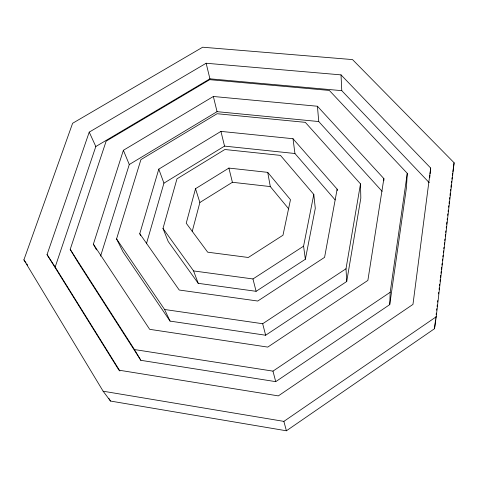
<?xml version="1.0" encoding="UTF-8"?>
<svg xmlns="http://www.w3.org/2000/svg" width="478" height="478" viewBox="0 0 478 478"><rect width="100%" height="100%" fill="white"/><g stroke="black" fill="none" stroke-linecap="round" stroke-linejoin="round"><path stroke-width="0.72" d="M383.84 180.768L383.876 178.611L317.428 106.253L213.355 96.484L123.378 150.295L93.371 244.168L96.514 249.875M389.737 304.623L390.185 292.279L407.268 173.329L329.33 90.432L209.705 79.665L106.152 141.13L70.2 249.402L77.753 261.944L140.837 360.322L275.734 381.653L389.737 304.623L406.42 187.842L407.268 173.329M429.746 177.571L429.961 175.372M430.104 173.908L430.678 168.047L341.023 74.879L206.143 63.245L89.231 132.125L47.041 254.625L118.956 370.181L278.339 395.886L412.968 304.402L430.678 168.047M434.508 328.709L436.223 316.783L454.1 162.765L352.525 59.589L202.666 47.214L72.608 123.282L23.9 259.847L103.134 391.213L110.484 401.054L286.412 430.786L434.508 328.709L435.542 319.818M435.715 318.33L435.888 316.848M436.145 314.626L436.318 313.144M436.659 310.18L436.832 308.698M437.089 306.476L437.262 304.994M437.609 302.03L437.782 300.548M438.553 293.88L438.726 292.399M439.073 289.435L439.246 287.953M439.503 285.73L439.676 284.249M440.023 281.285L440.19 279.803M440.453 277.581L440.71 275.358M440.967 273.135L441.14 271.653M441.397 269.431L441.654 267.208M441.917 264.985L442.084 263.503M442.431 260.54L442.604 259.058M442.861 256.835L443.034 255.348M443.381 252.384L443.554 250.902M443.811 248.68L443.984 247.198M444.325 244.234L444.498 242.752M444.755 240.53L444.928 239.048M445.275 236.084L445.448 234.602M445.705 232.38L445.878 230.898M446.219 227.934L446.392 226.453M446.649 224.23L446.912 222.007M447.169 219.784L447.342 218.303M447.683 215.339L447.856 213.857M448.119 211.635L448.286 210.153M448.633 207.189L448.806 205.707M449.063 203.485L449.32 201.262M449.583 199.039L449.75 197.557M450.013 195.335L450.27 193.112M450.527 190.883L450.7 189.402M450.957 187.179L451.214 184.956M451.477 182.733L451.65 181.252M451.907 179.029L452.08 177.547M452.379 175.33L452.684 173.114M452.887 171.632L454.1 162.765M383.876 178.611L367.869 280.407L267.752 347.094L149.674 329.33L93.371 244.168M346.723 281.488L360.824 198.125L360.502 183.887L305.322 122.35L217.102 113.722L140.92 159.634L116.566 238.934L122.966 251.751L170.06 321.108L265.643 335.233L346.723 281.488L346.006 268.773L360.502 183.887M337.145 189.157L324.58 257.367L257.756 301.032L179.226 290.026L139.767 233.7L158.786 169.14L220.932 131.39L293.008 138.728L337.145 189.157L337.241 190.638M305.37 259.243L315.289 208.39L313.801 194.427L280.472 155.398L224.863 149.506L176.98 178.826L162.992 228.46L168.238 241.545L198.215 283.329L256.1 291.311L305.37 259.243L303.572 246.188L313.801 194.427M192.204 231.483L199.87 202.493L195.52 188.691L228.896 168.083L267.716 172.361L290.475 199.69L282.982 235.23L248.303 257.481L207.685 252.187L186.229 223.214L195.52 188.691M146.417 243.798L163.936 183.164L158.786 169.14M100.571 256.142L129.275 164.522L123.378 150.295M119.888 370.988L55.167 267.041L95.821 146.525L209.92 78.822L341.776 90.659L429.244 182.698M103.134 391.213L283.872 421.381L436.223 316.783M70.2 249.402L134.461 349.555L272.968 371.131L390.185 292.279M116.566 238.934L164.593 309.493L262.679 323.737L346.006 268.773M162.992 228.46L193.59 270.93L252.964 278.955L303.572 246.188M199.87 202.493L232.404 182.285L270.303 186.581L288.76 208.934M163.936 183.164L224.541 146.113L294.944 153.51L335.144 199.906M129.275 164.522L217.054 111.661L318.754 121.555L382.119 191.337M23.9 259.847L25.973 262.775M26.798 263.94L27.628 265.111M47.041 254.625L55.167 267.041M108.942 398.503L110.484 401.054M134.461 349.555L140.837 360.322M164.593 309.493L170.06 321.108M89.231 132.125L95.821 146.525M139.767 233.7L140.646 235.642M193.59 270.93L198.215 283.329M283.872 421.381L286.412 430.786M272.968 371.131L275.734 381.653M262.679 323.737L265.643 335.233M252.964 278.955L256.1 291.311M228.896 168.083L232.404 182.285M220.932 131.39L224.541 146.113M213.355 96.484L217.054 111.661M206.143 63.245L209.92 78.822M267.716 172.361L270.303 186.581M293.008 138.728L294.944 153.51M317.428 106.253L318.754 121.555M341.023 74.879L341.776 90.659"/></g></svg>
